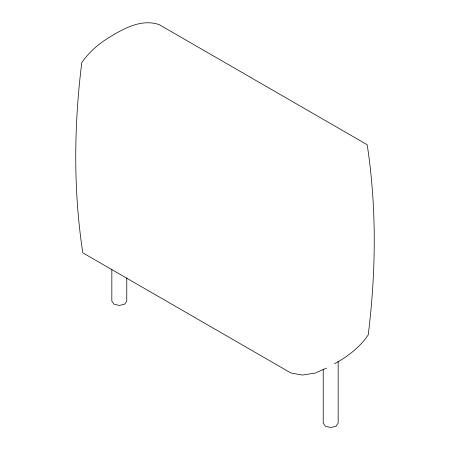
<?xml version="1.0" encoding="UTF-8"?>
<svg xmlns="http://www.w3.org/2000/svg" width="450" height="450" viewBox="0 0 450 450"><rect width="100%" height="100%" fill="white"/><g stroke="black" fill="none" stroke-linecap="round" stroke-linejoin="round"><path stroke-width="0.67" d="M334.468 363.791C347.597 356.698 359.792 347.372 368.229 334.907C376.065 271.879 376.785 207.602 367.189 144.72L159.109 24.587C140.473 18.394 122.468 29.273 107.089 38.711C97.245 45.017 88.391 52.971 81.771 62.657C73.935 125.685 73.215 189.962 82.811 252.844L290.891 372.977L302.406 375.064L315.354 373.027L326.554 368.072M338.164 361.446L338.164 423.186L335.976 426.234L330.688 427.5L325.406 426.234L323.218 423.186L323.218 369.163M126.782 277.993L126.782 301.146L124.594 304.194L119.312 305.46L114.024 304.194L111.836 301.146L111.836 269.572"/></g></svg>
